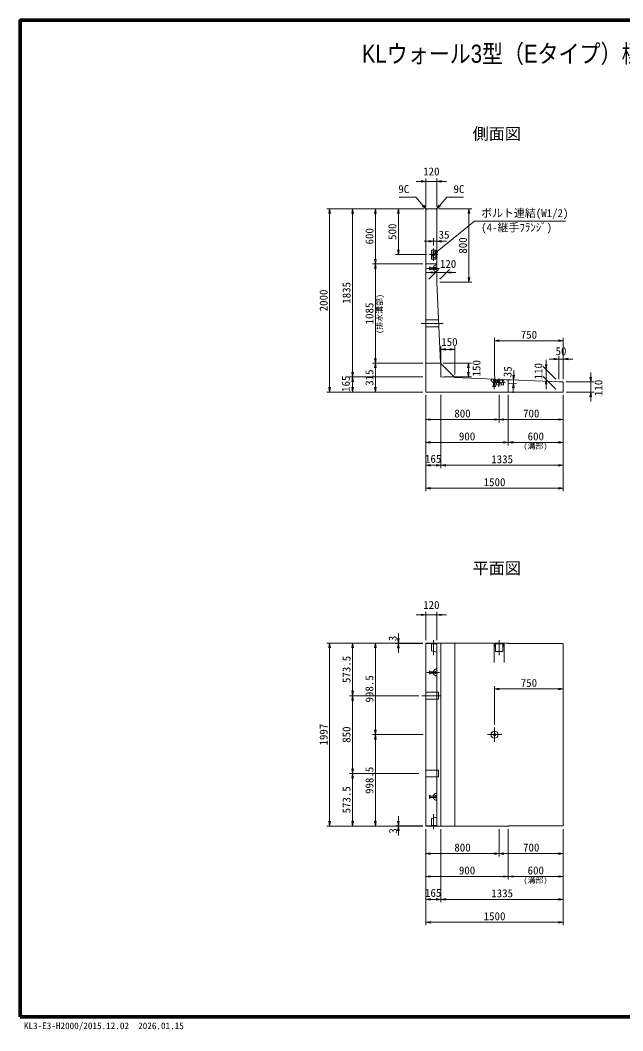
# Model space of a CAD drawing. Units: millimetres at full size, sheet at 1:40. Extents: x 141688 to 157488, y 10657 to 21690.
# Drawn here: x 141688 to 148264, y 10657 to 21690 of the extents above; entities that cross this region are included whole.
import ezdxf
from ezdxf.enums import TextEntityAlignment as Align

# ---------------------------------------------------------------- set-up
doc = ezdxf.new("R2010")
doc.units = ezdxf.units.MM
doc.header["$LTSCALE"] = 40
doc.linetypes.add('CHAIN', pattern=[18.5, 12, -1.5, 3.5, -1.5])
doc.linetypes.add('DASHED', pattern=[7.5, 6, -1.5])
for name, color, linetype, lineweight in [('01図枠', 1, 'Continuous', 70), ('中心', 6, 'CHAIN', 9), ('外形線', 7, 'Continuous', 13), ('寸法', 2, 'Continuous', 9), ('細線', 4, 'Continuous', 9)]:
    doc.layers.add(name, color=color, linetype=linetype, lineweight=lineweight)
doc.layers.add('文字', color=7, linetype='Continuous')
doc.styles.add('ＭＳ ゴシック', font='')
doc.styles.add('ＭＳ Ｐゴシック', font='')
doc.styles.get('ＭＳ ゴシック').set_extended_font_data('MS Gothic')
doc.styles.get('ＭＳ Ｐゴシック').set_extended_font_data('MS PGothic')

# ---------------------------------------------------------------- blocks, each defined once
blk = doc.blocks.new('open_arrow')
at = {"color": 0, "linetype": 'Continuous', "lineweight": -2}
blk.add_lwpolyline([(7.5, 1.25), (0, 0), (7.5, -1.25)], dxfattribs=at)

msp = doc.modelspace()

# ---------------------------------------------------------------- linework, layer by layer
at = {"layer": '01図枠'}
msp.add_lwpolyline([(141687.54, 10809.99), (157487.54, 10809.99), (157487.54, 21689.99), (141687.54, 21689.99)], close=True, dxfattribs=at)
at = {"layer": '中心'}
for p, q in [((146199.45, 19061.98), (146199.45, 19198.98)), ((146154.45, 19130.48), (146244.45, 19130.48)), ((146264.45, 18980.48), (146125.45, 18980.48)), ((146301.79, 18380.48), (146064.45, 18380.48)), ((146865.73, 17800.41), (146859.79, 17661.54)), ((146912.52, 17688.31), (146916.37, 17778.23)), ((146982.89, 17730.34), (146846.01, 17736.2)), ((146199.45, 14757.59), (146199.45, 14922.59)), ((146914.45, 14757.59), (146914.45, 14922.59)), ((146914.45, 14757.59), (146914.45, 14921.59)), ((146264.45, 14568.59), (146125.45, 14568.59)), ((146069.45, 14315.09), (146279.45, 14315.09)), ((146864.45, 13968.59), (146864.45, 13811.59)), ((146942.95, 13890.09), (146785.95, 13890.09)), ((146199.45, 13022.59), (146199.45, 12857.59))]:
    msp.add_line(p, q, dxfattribs=at)
at = {"layer": '外形線'}
for p, q in [((146123.45, 19630.48), (146114.45, 19621.48)), ((146114.45, 19621.48), (146114.45, 17630.48)), ((146123.45, 19630.48), (146225.45, 19630.48)), ((146225.45, 19630.48), (146234.45, 19621.48)), ((146234.45, 19621.48), (146234.45, 18830.48)), ((146234.45, 18830.48), (146272.93, 17945.48)), ((146272.93, 17945.48), (146429.45, 17789.06)), ((146277.28, 17845.43), (146279.45, 17795.48)), ((146279.45, 17795.48), (146329.4, 17793.34)), ((146429.45, 17789.06), (147564.45, 17740.48)), ((147564.45, 17740.48), (147614.45, 17740.48)), ((147614.45, 17630.48), (147614.45, 17740.48)), ((146114.45, 17630.48), (147614.45, 17630.48)), ((146114.45, 14888.59), (147014.45, 14888.59)), ((146114.45, 14888.59), (146114.45, 12891.59)), ((146234.45, 14888.59), (146234.45, 12891.59)), ((147017.45, 14885.59), (147014.45, 14888.59)), ((147017.45, 14885.59), (147614.45, 14885.59)), ((147614.45, 12894.59), (147614.45, 14885.59)), ((146114.45, 12891.59), (147014.45, 12891.59)), ((147014.45, 12891.59), (147017.45, 12894.59)), ((147017.45, 12894.59), (147614.45, 12894.59))]:
    msp.add_line(p, q, dxfattribs=at)
at = {"layer": '寸法'}
for p, q in [((146010.45, 19930.48), (146338.45, 19930.48)), ((146114.45, 19653.48), (146114.45, 19962.48)), ((146234.45, 19653.48), (146234.45, 19962.48)), ((146091.45, 19630.48), (145032.45, 19630.48)), ((145064.45, 17630.48), (145064.45, 19630.48)), ((146091.45, 19630.48), (145282.45, 19630.48)), ((145314.45, 17795.48), (145314.45, 19630.48)), ((146091.45, 19630.48), (145532.45, 19630.48)), ((145564.45, 19630.48), (145564.45, 19030.48)), ((146091.45, 19630.48), (145782.45, 19630.48)), ((145814.45, 19630.48), (145814.45, 19130.48)), ((146257.45, 19630.48), (146616.45, 19630.48)), ((146584.45, 18830.48), (146584.45, 19630.48)), ((146199.45, 19230.98), (146199.45, 19309.06)), ((146234.45, 19202.48), (146234.45, 19309.06)), ((146338.45, 19277.06), (146095.45, 19277.06)), ((146122.45, 19130.48), (145782.45, 19130.48)), ((146082.45, 19030.48), (145532.45, 19030.48)), ((146082.45, 19030.48), (145532.45, 19030.48)), ((145564.45, 19030.48), (145564.45, 17945.48)), ((146443.19, 18935.21), (146115.19, 18935.21)), ((146146.45, 18862.48), (146251.19, 18967.21)), ((146266.45, 18862.48), (146371.19, 18967.21)), ((146266.45, 18830.48), (146616.45, 18830.48)), ((146864.45, 17802.44), (146864.45, 18222.25)), ((147614.45, 17772.48), (147614.45, 18222.25)), ((146279.45, 17827.48), (146279.45, 18127.34)), ((146429.45, 18095.34), (146279.45, 18095.34)), ((146429.45, 17821.06), (146429.45, 18127.34)), ((147614.45, 18190.25), (146864.45, 18190.25)), ((147718.45, 17990.25), (147460.45, 17990.25)), ((147564.45, 17772.48), (147564.45, 18022.25)), ((147614.45, 17772.48), (147614.45, 18022.25)), ((146082.45, 17945.48), (145532.45, 17945.48)), ((146082.45, 17945.48), (145532.45, 17945.48)), ((145564.45, 17630.48), (145564.45, 17945.48)), ((146304.93, 17945.48), (146611.31, 17945.48)), ((146579.31, 17795.47), (146579.31, 17945.48)), ((147532.45, 17772.48), (147395.35, 17909.58)), ((147427.35, 17663.58), (147427.35, 17981.58)), ((146082.45, 17795.48), (145282.45, 17795.48)), ((146082.45, 17795.48), (145282.45, 17795.48)), ((145314.45, 17630.48), (145314.45, 17795.48)), ((146311.59, 17795.47), (146611.31, 17795.47)), ((146987.88, 17765.16), (147103.64, 17760.2)), ((147076.12, 17865.47), (147065.73, 17622.7)), ((147532.45, 17662.48), (147395.35, 17799.58)), ((147914.45, 17526.48), (147914.45, 17844.48)), ((147014.86, 17728.97), (147102.15, 17725.23)), ((147646.45, 17740.48), (147946.45, 17740.48)), ((146082.45, 17630.48), (145032.45, 17630.48)), ((146082.45, 17630.48), (145282.45, 17630.48)), ((146082.45, 17630.48), (145532.45, 17630.48)), ((146114.45, 17598.48), (146114.45, 16548.48)), ((146114.45, 17598.48), (146114.45, 16798.48)), ((146114.45, 17598.48), (146114.45, 17048.48)), ((146114.45, 17598.48), (146114.45, 17298.48)), ((146279.45, 17598.48), (146279.45, 16798.48)), ((146279.45, 17598.48), (146279.45, 16798.48)), ((146914.45, 17598.48), (146914.45, 17298.48)), ((146914.45, 17598.48), (146914.45, 17298.48)), ((147014.45, 17598.48), (147014.45, 17048.48)), ((147014.45, 17598.48), (147014.45, 17048.48)), ((147614.45, 17598.48), (147614.45, 16548.48)), ((147614.45, 17598.48), (147614.45, 16798.48)), ((147614.45, 17598.48), (147614.45, 17298.48)), ((147614.45, 17598.48), (147614.45, 17048.48)), ((147646.45, 17630.48), (147946.45, 17630.48)), ((146114.45, 17330.48), (146914.45, 17330.48)), ((147614.45, 17330.48), (146914.45, 17330.48)), ((147014.45, 17080.48), (146114.45, 17080.48)), ((147614.45, 17080.48), (147014.45, 17080.48)), ((146114.45, 16830.48), (146279.45, 16830.48)), ((146279.45, 16830.48), (147614.45, 16830.48)), ((146114.45, 16580.48), (147614.45, 16580.48)), ((146114.45, 14920.59), (146114.45, 15229.59)), ((146234.45, 14920.59), (146234.45, 15229.59)), ((146010.45, 15197.59), (146338.45, 15197.59)), ((145814.45, 14992.59), (145814.45, 14781.59)), ((146082.45, 14888.59), (145032.45, 14888.59)), ((145064.45, 14888.59), (145064.45, 12891.59)), ((146082.45, 14888.59), (145282.45, 14888.59)), ((145314.45, 14888.59), (145314.45, 14315.09)), ((146082.45, 14888.59), (145532.45, 14888.59)), ((145564.45, 14888.59), (145564.45, 13890.09)), ((146082.45, 14888.59), (145782.45, 14888.59)), ((146082.45, 14885.59), (145782.45, 14885.59)), ((146864.45, 14000.59), (146864.45, 14420.4)), ((147614.45, 14388.4), (146864.45, 14388.4)), ((147614.45, 13970.63), (147614.45, 14420.4)), ((146037.45, 14315.09), (145282.45, 14315.09)), ((146037.45, 14315.09), (145282.45, 14315.09)), ((145314.45, 14315.09), (145314.45, 13465.09)), ((146083.45, 13890.09), (145532.45, 13890.09)), ((146083.45, 13890.09), (145532.45, 13890.09)), ((145564.45, 13890.09), (145564.45, 12891.59)), ((146037.45, 13465.09), (145282.45, 13465.09)), ((146037.45, 13465.09), (145282.45, 13465.09)), ((145314.45, 13465.09), (145314.45, 12891.59)), ((145814.45, 12787.59), (145814.45, 12998.59)), ((146082.45, 12891.59), (145032.45, 12891.59)), ((146082.45, 12891.59), (145282.45, 12891.59)), ((146082.45, 12891.59), (145532.45, 12891.59)), ((146082.45, 12894.59), (145782.45, 12894.59)), ((146082.45, 12891.59), (145782.45, 12891.59)), ((146114.45, 12859.59), (146114.45, 11809.59)), ((146114.45, 12859.59), (146114.45, 12059.59)), ((146114.45, 12859.59), (146114.45, 12309.59)), ((146114.45, 12859.59), (146114.45, 12559.59)), ((146279.45, 12859.59), (146279.45, 12059.59)), ((146279.45, 12859.59), (146279.45, 12059.59)), ((146914.45, 12859.59), (146914.45, 12559.59)), ((146914.45, 12859.59), (146914.45, 12559.59)), ((147014.45, 12859.59), (147014.45, 12309.59)), ((147014.45, 12859.59), (147014.45, 12309.59)), ((147614.45, 12859.59), (147614.45, 11809.59)), ((147614.45, 12859.59), (147614.45, 12059.59)), ((147614.45, 12859.59), (147614.45, 12559.59)), ((147614.45, 12859.59), (147614.45, 12309.59)), ((146114.45, 12591.59), (146914.45, 12591.59)), ((147614.45, 12591.59), (146914.45, 12591.59)), ((147014.45, 12341.59), (146114.45, 12341.59)), ((147614.45, 12341.59), (147014.45, 12341.59)), ((146114.45, 12091.59), (146279.45, 12091.59)), ((146279.45, 12091.59), (147614.45, 12091.59)), ((146114.45, 11841.59), (147614.45, 11841.59))]:
    msp.add_line(p, q, dxfattribs=at)
at = {"layer": '寸法', "color": 3, "linetype": 'DASHED'}
for p, q in [((146155.45, 18962.98), (146155.45, 18997.98)), ((146155.45, 18997.98), (146163.11, 18987.48)), ((146215.11, 18987.48), (146163.11, 18987.48)), ((146163.11, 18987.48), (146163.11, 18973.48)), ((146215.11, 18967.98), (146215.11, 18992.98)), ((146215.11, 18992.98), (146223.45, 18992.98)), ((146223.45, 18992.98), (146223.45, 18967.98)), ((146234.45, 19018.98), (146234.45, 18941.98)), ((146163.11, 18973.48), (146155.45, 18962.98)), ((146215.11, 18973.48), (146163.11, 18973.48)), ((146223.45, 18967.98), (146215.11, 18967.98)), ((146825.98, 17772.09), (146902.91, 17768.79)), ((146843.59, 17692.26), (146854.4, 17699.47)), ((146878.55, 17690.76), (146843.59, 17692.26)), ((146851.13, 17751.65), (146851.49, 17759.98)), ((146876.11, 17750.58), (146851.13, 17751.65)), ((146851.49, 17759.98), (146876.47, 17758.91)), ((146856.63, 17751.42), (146854.4, 17699.47)), ((146854.4, 17699.47), (146868.39, 17698.87)), ((146870.62, 17750.82), (146868.39, 17698.87)), ((146868.39, 17698.87), (146878.55, 17690.76)), ((146876.47, 17758.91), (146876.11, 17750.58)), ((146155.45, 14551.09), (146155.45, 14586.09)), ((146155.45, 14586.09), (146163.11, 14575.59)), ((146215.11, 14575.59), (146163.11, 14575.59)), ((146163.11, 14575.59), (146163.11, 14561.59)), ((146215.11, 14556.09), (146215.11, 14581.09)), ((146215.11, 14581.09), (146223.45, 14581.09)), ((146223.45, 14581.09), (146223.45, 14556.09)), ((146234.45, 14607.09), (146234.45, 14530.09)), ((146163.11, 14561.59), (146155.45, 14551.09)), ((146215.11, 14561.59), (146163.11, 14561.59)), ((146223.45, 14556.09), (146215.11, 14556.09)), ((146234.45, 13173.09), (146234.45, 13250.09)), ((146163.11, 13218.59), (146155.45, 13229.09)), ((146155.45, 13229.09), (146155.45, 13194.09)), ((146155.45, 13194.09), (146163.11, 13204.59)), ((146215.11, 13218.59), (146163.11, 13218.59)), ((146163.11, 13204.59), (146163.11, 13218.59)), ((146215.11, 13204.59), (146163.11, 13204.59)), ((146223.45, 13224.09), (146215.11, 13224.09)), ((146215.11, 13224.09), (146215.11, 13199.09)), ((146215.11, 13199.09), (146223.45, 13199.09)), ((146223.45, 13199.09), (146223.45, 13224.09))]:
    msp.add_line(p, q, dxfattribs=at)
at = {"layer": '寸法'}
for points in [[(146118.93, 19625.95), (146084.75, 19665.15), (146004.97, 19756.62), (145823.23, 19756.62)], [(146229.97, 19625.95), (146264.15, 19665.15), (146343.93, 19756.62), (146525.67, 19756.62)], [(146199.45, 19130.48), (146239.78, 19163.31), (146646.54, 19494.44), (147637.14, 19494.44)]]:
    msp.add_lwpolyline(points, dxfattribs=at)
at = {"layer": '寸法', "color": 3}
for radius in [38.5, 12.5]:
    msp.add_circle((146864.45, 13890.09), radius, dxfattribs=at)
at = {"layer": '寸法', "color": 3, "linetype": 'DASHED'}
for centre, start, end in [((146234.45, 18980.48), 90, 270), ((146864.45, 17770.44), 177.54915, 357.54915), ((146234.45, 14568.59), 90, 270), ((146234.45, 13211.59), 90, 270)]:
    msp.add_arc(centre, 38.5, start, end, dxfattribs=at)
at = {"layer": '細線'}
for p, q in [((146174.45, 19081.98), (146174.45, 19178.98)), ((146174.45, 19178.98), (146224.45, 19178.98)), ((146199.45, 19141.79), (146188.14, 19130.48)), ((146210.76, 19130.48), (146199.45, 19119.16)), ((146224.45, 19081.98), (146224.45, 19178.98)), ((146114.45, 19030.48), (146234.45, 19030.48)), ((146174.45, 19081.98), (146224.45, 19081.98)), ((146272.93, 17945.48), (146114.45, 17945.48)), ((147014.45, 17630.48), (147014.45, 17764.02)), ((146864.92, 17710.36), (146867.06, 17760.32)), ((146961.84, 17706.22), (146864.92, 17710.36)), ((146963.97, 17756.17), (146867.06, 17760.32)), ((146903.15, 17733.75), (146913.97, 17721.96)), ((146914.93, 17744.57), (146925.75, 17732.78)), ((146961.84, 17706.22), (146963.97, 17756.17)), ((146279.45, 14888.59), (146279.45, 12891.59)), ((146429.45, 14888.59), (146429.45, 12891.59)), ((146859.45, 14878.59), (146859.45, 14678.59)), ((146962.95, 14888.59), (146865.95, 14888.59)), ((146865.95, 14888.59), (146865.95, 14848.59)), ((146954.45, 14882.59), (146874.45, 14882.59)), ((146874.45, 14797.59), (146874.45, 14882.59)), ((146954.45, 14797.59), (146874.45, 14797.59)), ((146954.45, 14797.59), (146954.45, 14882.59)), ((146962.95, 14888.59), (146962.95, 14848.59)), ((146969.45, 14878.59), (146969.45, 14678.59))]:
    msp.add_line(p, q, dxfattribs=at)
at = {"layer": '細線', "linetype": 'DASHED'}
for p, q in [((146234.45, 19170.48), (146174.45, 19155.48)), ((146174.45, 19105.48), (146234.45, 19090.48)), ((146234.45, 19090.48), (146234.45, 19170.48)), ((146250.31, 18417.98), (146114.45, 18417.98)), ((146253.2, 18342.98), (146114.45, 18342.98)), ((146875.98, 17769.95), (146888.4, 17709.36)), ((146955.91, 17766.52), (146875.98, 17769.95)), ((146938.36, 17707.22), (146955.91, 17766.52)), ((146114.45, 14885.59), (146234.45, 14885.59)), ((146174.45, 14882.59), (146174.45, 14806.59)), ((146174.45, 14882.59), (146234.45, 14882.59)), ((146174.45, 14806.59), (146234.45, 14791.59)), ((146234.45, 14882.59), (146234.45, 14791.59)), ((146174.45, 12973.59), (146234.45, 12988.59)), ((146174.45, 12897.59), (146174.45, 12973.59)), ((146234.45, 12897.59), (146234.45, 12988.59)), ((146114.45, 12894.59), (146234.45, 12894.59)), ((146174.45, 12897.59), (146234.45, 12897.59))]:
    msp.add_line(p, q, dxfattribs=at)
for points in [[(146114.45, 14277.59), (146254.01, 14277.59), (146254.01, 14352.59), (146114.45, 14352.59)], [(146114.45, 13502.59), (146254.01, 13502.59), (146254.01, 13427.59), (146114.45, 13427.59)]]:
    msp.add_lwpolyline(points, close=True, dxfattribs=at)
at = {"layer": '細線'}
for centre, start, end in [((146193.79, 19124.82), 135, 315), ((146205.11, 19136.13), 315, 135), ((146909.04, 17739.16), 42.54915, 222.54915), ((146919.86, 17727.37), 222.54915, 42.54915)]:
    msp.add_arc(centre, 8, start, end, dxfattribs=at)

# ---------------------------------------------------------------- block references
at = {"layer": '寸法', "xscale": 6.93, "yscale": 6.93}
for p, rotation in [((146114.45, 19930.48), 180), ((146118.93, 19625.95), 131.1), ((146229.97, 19625.95), 48.9), ((145064.45, 19630.48), 270), ((145314.45, 19630.48), 270), ((145564.45, 19630.48), 270), ((145814.45, 19630.48), 270), ((146584.45, 19630.48), 270), ((146199.45, 19277.06), 180), ((145814.45, 19130.48), 90), ((146199.45, 19130.48), 39.1), ((145564.45, 19030.48), 90), ((145564.45, 19030.48), 270), ((146219.19, 18935.21), 180), ((146584.45, 18830.48), 90), ((146429.45, 18095.34), 180), ((147614.45, 18190.25), 180), ((145564.45, 17945.48), 90), ((147564.45, 17990.25), 180), ((145564.45, 17945.48), 270), ((146579.31, 17945.48), 270), ((147427.35, 17877.58), 90), ((145314.45, 17795.48), 90), ((145314.45, 17795.48), 270), ((146579.31, 17795.47), 90), ((147071.67, 17761.57), 87.5), ((147427.35, 17767.58), 270), ((147914.45, 17740.48), 90), ((145064.45, 17630.48), 90), ((145314.45, 17630.48), 90), ((145564.45, 17630.48), 90), ((147070.18, 17726.6), 267.5), ((147914.45, 17630.48), 270), ((146914.45, 17330.48), 180), ((147614.45, 17330.48), 180), ((147014.45, 17080.48), 180), ((147614.45, 17080.48), 180), ((146279.45, 16830.48), 180), ((147614.45, 16830.48), 180), ((147614.45, 16580.48), 180), ((146114.45, 15197.59), 180), ((145814.45, 14888.59), 90), ((145064.45, 14888.59), 270), ((145314.45, 14888.59), 270), ((145564.45, 14888.59), 270), ((145814.45, 14885.59), 270), ((145314.45, 14315.09), 90), ((147614.45, 14388.4), 180), ((145314.45, 14315.09), 270), ((145564.45, 13890.09), 90), ((145564.45, 13890.09), 270), ((145314.45, 13465.09), 90), ((145314.45, 13465.09), 270), ((145064.45, 12891.59), 90), ((145314.45, 12891.59), 90), ((145564.45, 12891.59), 90), ((145814.45, 12894.59), 90), ((145814.45, 12891.59), 270), ((146914.45, 12591.59), 180), ((147614.45, 12591.59), 180), ((147014.45, 12341.59), 180), ((147614.45, 12341.59), 180), ((146279.45, 12091.59), 180), ((147614.45, 12091.59), 180), ((147614.45, 11841.59), 180)]:
    msp.add_blockref('open_arrow', p, dxfattribs=dict(at, rotation=rotation))
for p in [(146234.45, 19930.48), (146234.45, 19277.06), (146339.19, 18935.21), (146279.45, 18095.34), (146864.45, 18190.25), (147614.45, 17990.25), (146114.45, 17330.48), (146914.45, 17330.48), (146114.45, 17080.48), (147014.45, 17080.48), (146114.45, 16830.48), (146279.45, 16830.48), (146114.45, 16580.48), (146234.45, 15197.59), (146864.45, 14388.4), (146114.45, 12591.59), (146914.45, 12591.59), (146114.45, 12341.59), (147014.45, 12341.59), (146114.45, 12091.59), (146279.45, 12091.59), (146114.45, 11841.59)]:
    msp.add_blockref('open_arrow', p, dxfattribs=at)

# ---------------------------------------------------------------- texts
at = {"layer": '寸法', "style": 'ＭＳ ゴシック'}
for s, p in [('120', (146174.45, 20038.48)), ('35', (146313.61, 19348.46)), ('120', (146357.23, 19029.62)), ('150', (146371.59, 18176.91)), ('750', (147239.45, 18256.25)), ('50', (147589.45, 18076.58)), ('800', (146514.45, 17396.48)), ('700', (147264.45, 17396.48)), ('900', (146564.45, 17146.48)), ('600', (147314.45, 17146.48)), ('165', (146194.45, 16901.53)), ('1335', (146946.95, 16896.48)), ('1500', (146864.45, 16646.48)), ('120', (146174.45, 15305.59)), ('750', (147239.45, 14454.4)), ('800', (146514.45, 12657.59)), ('700', (147264.45, 12657.59)), ('900', (146564.45, 12407.59)), ('600', (147314.45, 12407.59)), ('165', (146194.45, 12162.65)), ('1335', (146946.95, 12157.59)), ('1500', (146864.45, 11907.59))]:
    msp.add_text(s, height=87.35, dxfattribs=at).set_placement(p, align=Align.MIDDLE_CENTER)
msp.add_text('9C', height=87.35, dxfattribs=at).set_placement((145932.97, 19776.62), align=Align.BOTTOM_RIGHT)
for s, p in [('9C', (146415.93, 19776.62)), ('ボルト連結(W1/2)', (146718.54, 19514.44))]:
    msp.add_text(s, height=87.35, dxfattribs=at).set_placement(p, align=Align.BOTTOM_LEFT)
for s, rotation, p in [('500', 90, (145748.45, 19380.48)), ('600', 90, (145498.45, 19330.48)), ('800', 90, (146518.45, 19230.48)), ('1835', 90, (145248.45, 18712.98)), ('2000', 90, (144998.45, 18630.48)), ('1085', 90, (145498.45, 18487.98)), ('150', 90, (146666.43, 17890.14)), ('35', 87.549, (147006.99, 17851.76)), ('110', 90, (147342.57, 17858.28)), ('165', 90, (145241.04, 17721.2)), ('315', 90, (145498.45, 17787.98)), ('110', 90, (147997.89, 17676.08)), ('3', 90, (145751.63, 14941.04)), ('573.5', 90, (145248.45, 14601.84)), ('998.5', 90, (145498.45, 14389.34)), ('1997', 90, (144998.45, 13890.09)), ('850', 90, (145248.45, 13890.09)), ('998.5', 90, (145498.45, 13390.84)), ('573.5', 90, (145248.45, 13178.34)), ('3', 90, (145756.92, 12839.15))]:
    msp.add_text(s, height=87.35, rotation=rotation, dxfattribs=at).set_placement(p, align=Align.MIDDLE_CENTER)
at = {"layer": '寸法', "color": 3, "style": 'ＭＳ ゴシック'}
msp.add_text('(4-継手ﾌﾗﾝｼﾞ)', height=87.35, dxfattribs=at).set_placement((146718.54, 19470.83), align=Align.TOP_LEFT)
msp.add_text('(排水溝部)', height=61.71, rotation=90, dxfattribs=at).set_placement((145659.9, 18266.36), align=Align.BOTTOM_LEFT)
for p in [(147180.49, 16991.26), (147180.49, 12252.38)]:
    msp.add_text('(溝部)', height=61.71, dxfattribs=at).set_placement(p, align=Align.BOTTOM_LEFT)
at = {"layer": '文字', "style": 'ＭＳ Ｐゴシック', "width": 0.85}
msp.add_text(' KLウォール3型（Eタイプ）標準部構造図\u3000\u3000\u3000\u3000\u3000\u3000\u3000\u3000\u3000\u3000\u3000\u3000\u3000\u3000 \u3000\u3000\u3000\u3000', height=197.9, dxfattribs=at).set_placement((149587.54, 21165.77), align=Align.BOTTOM_CENTER)
at = {"layer": '文字', "style": 'ＭＳ Ｐゴシック'}
for s, p in [(' 側面図 ', (146888.54, 20347.73)), (' 平面図 ', (146888.54, 15604.23))]:
    msp.add_text(s, height=128.7, dxfattribs=at).set_placement(p, align=Align.BOTTOM_CENTER)
at = {"layer": '文字', "style": 'ＭＳ ゴシック'}
msp.add_text('KL3-E3-H2000/2015.12.02  2026.01.15', height=73.31, dxfattribs=at).set_placement((141727.74, 10652.54), align=Align.BOTTOM_LEFT)

doc.saveas('drawing.dxf')
